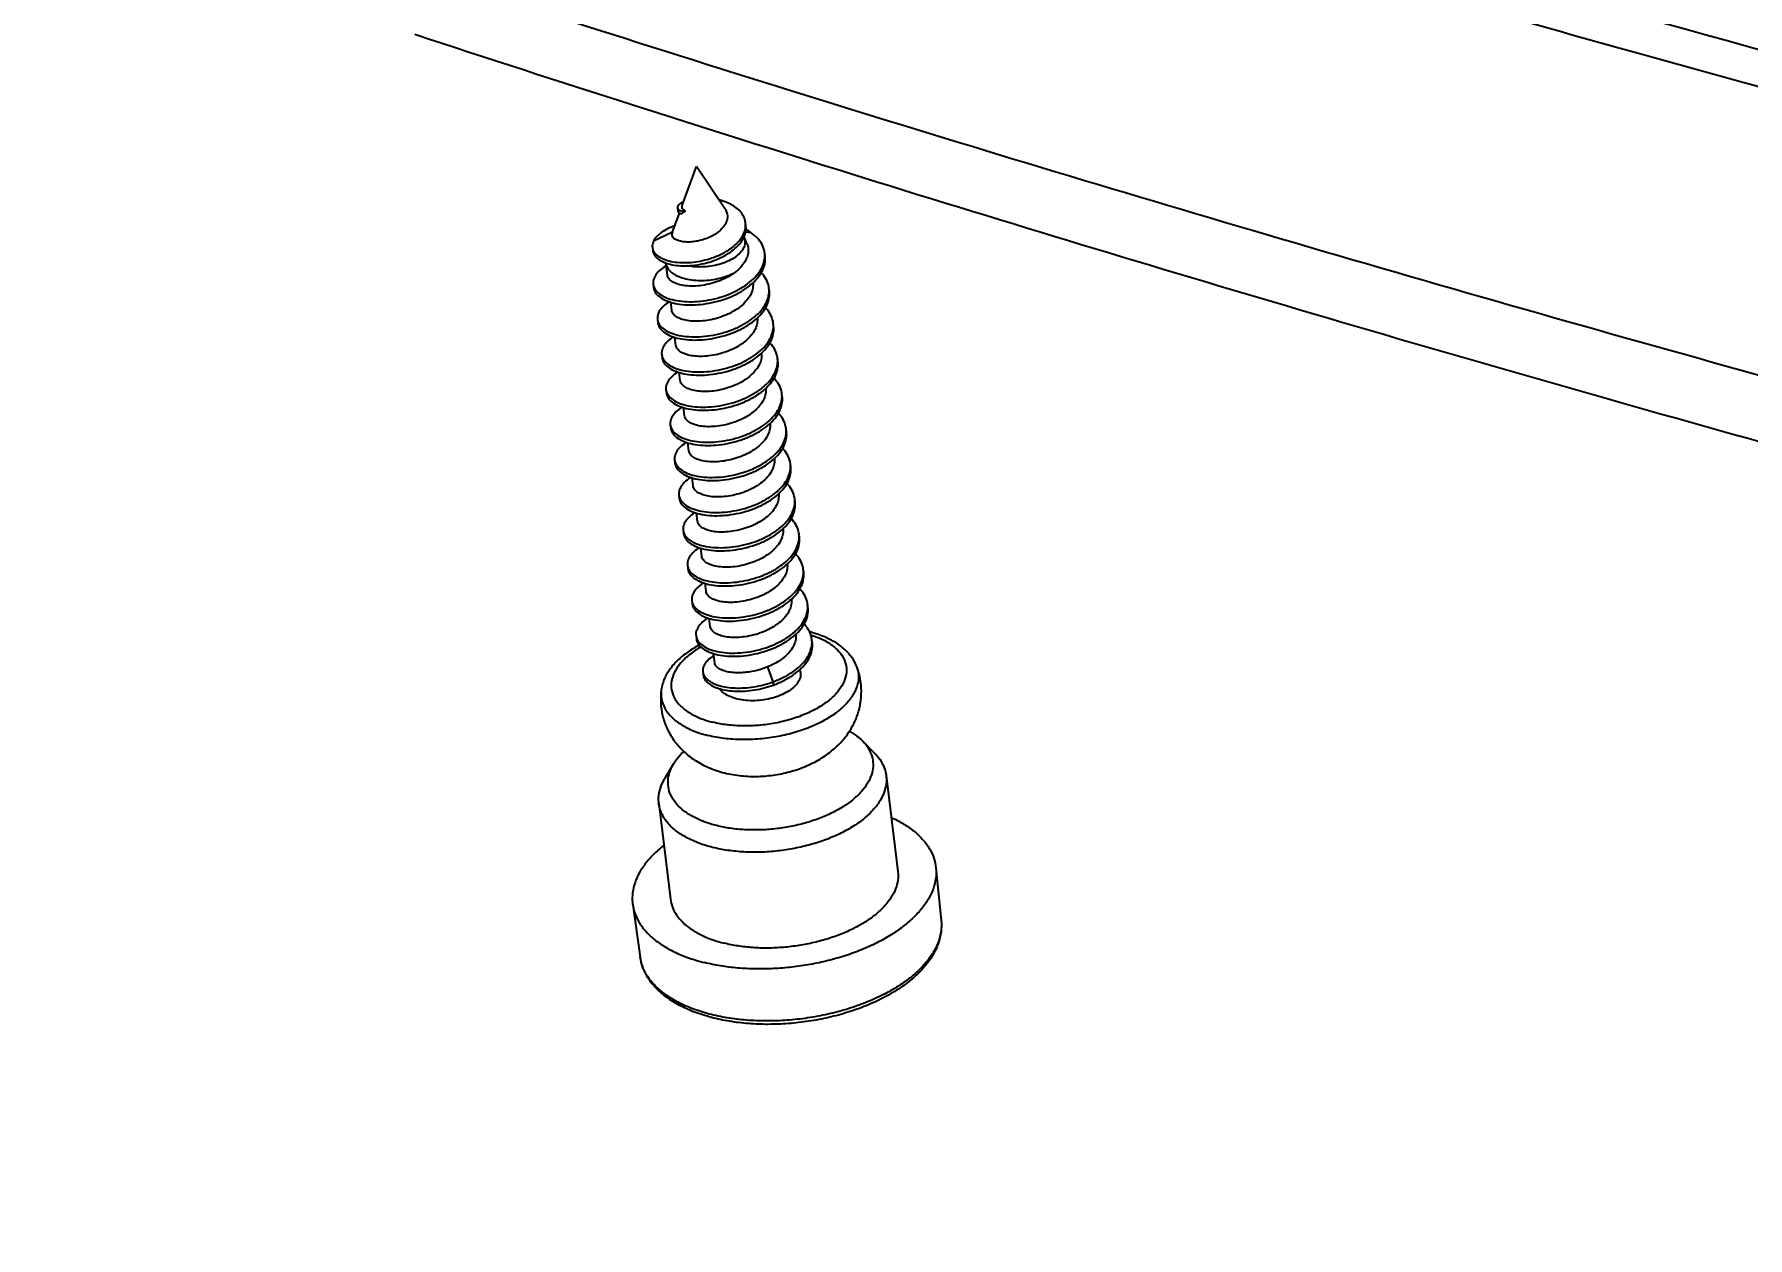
# Model space of a CAD drawing. Header units: millimetres. Extents: x 0 to 4083, y 0 to 1644.
# Drawn here: x 3717.21 to 3757.6, y 1290.86 to 1319.23 of the extents above; entities that cross this region are included whole.
import ezdxf

# ---------------------------------------------------------------- set-up
doc = ezdxf.new("R2010")
doc.units = ezdxf.units.MM
doc.layers.get('0').update_dxf_attribs({"linetype": 'CONTINUOUS'})
doc.layers.get('Defpoints').update_dxf_attribs({"linetype": 'CONTINUOUS'})
doc.layers.add('dim', color=3, linetype='CONTINUOUS', lineweight=9)
doc.styles.add('longtou', font='romand.shx', dxfattribs={"width": 0.8, "bigfont": 'fangsong.shx'})
doc.dimstyles.new('YanXiu', dxfattribs={"dimtxt": 2.5, "dimasz": 2.2, "dimexe": 1, "dimexo": 0, "dimgap": 0.66, "dimtad": 0, "dimzin": 0, "dimdsep": 46, "dimtxsty": 'longtou', "dimblk": 'CLOSEDBLANK', "dimcen": 0, "dimclrd": 3, "dimclre": 3, "dimclrt": 7, "dimadec": 0, "dimazin": 0, "dimtfac": 1, "dimtdec": 4, "dimtofl": 0, "dimtmove": 0, "dimatfit": 3, "dimldrblk": 'CLOSEDBLANK', "dimfxl": 0, "dimtolj": 1, "dimtzin": 0, "dimlwd": 0, "dimlwe": 0, "dimarcsym": 0})

# ---------------------------------------------------------------- blocks, each defined once
blk = doc.blocks.new('u8')
at = {"color": 7, "linetype": 'Continuous'}
for p, q in [((-75.723, 49.941), (-75.351, 50.962)), ((-74.601, 49.85), (-75.351, 50.962)), ((-75.848, 49.883), (-75.838, 49.799)), ((-75.984, 49.225), (-75.795, 49.743)), ((-75.746, 49.723), (-75.741, 49.722)), ((-75.746, 49.723), (-75.744, 49.723)), ((-74.056, 49.411), (-74.066, 49.494)), ((-75.978, 49.246), (-76.476, 49.008)), ((-75.978, 49.243), (-75.978, 49.246)), ((-74.067, 49.252), (-73.929, 49.24)), ((-76.505, 48.845), (-76.495, 48.761)), ((-73.554, 48.62), (-73.564, 48.704)), ((-76.112, 48.122), (-76.151, 48.441)), ((-76.486, 47.88), (-76.475, 47.796)), ((-73.441, 47.7), (-73.452, 47.783)), ((-76, 47.201), (-76.025, 47.41)), ((-76.373, 46.96), (-76.363, 46.876)), ((-73.329, 46.779), (-73.339, 46.863)), ((-75.887, 46.281), (-75.913, 46.489)), ((-76.261, 46.039), (-76.251, 45.956)), ((-73.217, 45.859), (-73.227, 45.943)), ((-75.775, 45.361), (-75.801, 45.57)), ((-76.149, 45.119), (-76.138, 45.035)), ((-73.104, 44.939), (-73.115, 45.022)), ((-75.663, 44.44), (-75.688, 44.65)), ((-76.036, 44.199), (-76.026, 44.115)), ((-72.992, 44.018), (-73.002, 44.102)), ((-75.551, 43.52), (-75.576, 43.73)), ((-75.924, 43.278), (-75.914, 43.195)), ((-72.88, 43.098), (-72.89, 43.182)), ((-75.438, 42.6), (-75.464, 42.81)), ((-75.812, 42.358), (-75.801, 42.274)), ((-72.767, 42.178), (-72.778, 42.261)), ((-75.326, 41.679), (-75.352, 41.89)), ((-75.699, 41.438), (-75.689, 41.354)), ((-73.081, 41.478), (-73.079, 41.48)), ((-72.655, 41.257), (-72.665, 41.341)), ((-75.214, 40.759), (-75.239, 40.97)), ((-75.587, 40.517), (-75.577, 40.434)), ((-72.543, 40.337), (-72.553, 40.421)), ((-75.101, 39.839), (-75.127, 40.05)), ((-75.475, 39.597), (-75.464, 39.513)), ((-72.43, 39.417), (-72.441, 39.5)), ((-74.989, 38.918), (-75.015, 39.13)), ((-75.362, 38.677), (-75.352, 38.593)), ((-74.873, 37.966), (-74.902, 38.21)), ((-72.318, 38.496), (-72.328, 38.58)), ((-75.183, 37.733), (-75.173, 37.649)), ((-73.49, 37.857), (-73.347, 37.467)), ((-72.625, 37.709), (-72.636, 37.796)), ((-73.347, 37.467), (-73.337, 37.384)), ((-71.002, 35.92), (-70.684, 35.597)), ((-75.954, 35.316), (-76.185, 34.925)), ((-70.382, 35.011), (-70.075, 32.501)), ((-76.337, 34.284), (-76.031, 31.774)), ((-69.08, 32.598), (-68.94, 31.217)), ((-77.02, 31.629), (-76.824, 30.255))]:
    blk.add_line(p, q, dxfattribs=at)
for centre, radius, start, end in [((180.941, 883.469), 861.267, 254.040223, 255.432793), ((181.413, 882.977), 859.977, 254.223987, 255.511634), ((-76.37, 50.684), 1.149, 303.2154, 309.6288), ((-74.558, 49.435), 0.495, 357.1835, 6.881), ((-75.882, 49.186), 0.112, 187.375, 189.2929), ((-75.838, 49.177), 0.156, 157.121, 161.5857), ((-75.832, 49.174), 0.163, 154.0194, 157.1345), ((-75.819, 49.168), 0.177, 152.6622, 154.023), ((-74.751, 49.492), 0.698, 331.5227, 335.3403), ((-74.992, 48.581), 1.032, 20.9927, 31.2319), ((-74.685, 49.384), 0.637, 337.2781, 338.6774), ((-76.232, 48.879), 0.276, 187.2113, 204.2764), ((-74.177, 48.63), 0.618, 359.1028, 6.8756), ((-75.664, 50.417), 2.052, 270.5027, 270.8914), ((-76.179, 47.919), 0.309, 187.2327, 202.767), ((-76.179, 47.919), 0.309, 202.7414, 204.1422), ((-74.886, 49.009), 1.491, 311.4556, 313.152), ((-74.066, 47.709), 0.619, 359.1088, 6.8747), ((-76.064, 47), 0.312, 202.7281, 204.7152), ((-74.77, 48.086), 1.487, 311.6862, 313.1566), ((-73.954, 46.789), 0.619, 359.1144, 6.8758), ((-75.949, 46.08), 0.315, 202.7202, 205.2862), ((-74.655, 47.163), 1.482, 311.9176, 313.1613), ((-73.842, 45.868), 0.62, 359.1198, 6.8781), ((-75.834, 45.161), 0.317, 202.7174, 205.8551), ((-74.54, 46.239), 1.478, 312.1498, 313.1662), ((-73.73, 44.948), 0.62, 359.1249, 6.8816), ((-75.72, 44.242), 0.32, 202.7193, 206.4221), ((-74.425, 45.316), 1.474, 312.3827, 313.1714), ((-73.618, 44.028), 0.62, 359.1297, 6.8861), ((-75.605, 43.322), 0.322, 202.7255, 206.9871), ((-74.31, 44.392), 1.47, 312.6165, 313.1768), ((-73.506, 43.107), 0.62, 359.134, 6.8917), ((-75.49, 42.403), 0.325, 202.7356, 207.5503), ((-74.195, 43.469), 1.466, 312.8511, 313.1825), ((-73.393, 42.187), 0.62, 359.1376, 6.8982), ((-73.396, 42.187), 0.623, 354.8443, 359.1459), ((-75.376, 41.484), 0.327, 202.7646, 208.1372), ((-73.281, 41.266), 0.62, 359.1405, 6.9055), ((-75.185, 41.656), 0.586, 229.104, 234.3806), ((-73.282, 41.266), 0.621, 355.2576, 359.1469), ((-75.261, 40.565), 0.33, 202.7658, 208.6713), ((-73.965, 41.622), 1.457, 313.1335, 313.3228), ((-73.168, 40.346), 0.619, 355.6715, 6.9135), ((-75.147, 39.645), 0.332, 202.7851, 209.2291), ((-73.848, 40.697), 1.451, 313.1381, 313.5599), ((-73.056, 39.426), 0.619, 359.1437, 6.9221), ((-73.054, 39.426), 0.618, 356.086, 359.1455), ((-75.033, 38.726), 0.334, 202.8066, 209.7854), ((-73.731, 39.772), 1.445, 313.142, 313.798), ((-72.943, 38.505), 0.619, 359.1437, 6.9313), ((-72.94, 38.505), 0.616, 356.5012, 359.143)]:
    blk.add_arc(centre, radius, start, end, dxfattribs=at)
for points, start_tangent, end_tangent in [([(33.811, 26.992), (11.439, 31.326), (-12.652, 36.615), (-36.625, 42.557), (-60.819, 49.294), (-84.15, 56.553)], (-0.983867, 0.178903), (-0.950152, 0.311788)), ([(-82.724, 54.429), (-59.907, 47.321), (-36.459, 40.766), (-12.417, 34.772), (12.182, 29.349), (35.895, 24.757)], (0.950152, -0.311788), (0.984013, -0.178095)), ([(-75.687, 50.045), (-75.727, 50.025), (-75.799, 49.976), (-75.839, 49.927), (-75.848, 49.883)], (-0.910809, -0.412828), (0.124568, -0.992211)), ([(-75.848, 49.883), (-75.848, 49.881), (-75.828, 49.843), (-75.817, 49.834)], (0.124568, -0.992211), (0.798184, -0.602413)), ([(-75.817, 49.834), (-75.782, 49.815), (-75.717, 49.8), (-75.637, 49.798)], (0.798184, -0.602413), (0.997768, 0.066782)), ([(-75.637, 49.798), (-75.695, 49.838), (-75.725, 49.884), (-75.725, 49.935), (-75.723, 49.941)], (-0.900108, 0.435666), (0.334209, 0.942499)), ([(-74.601, 49.85), (-74.585, 49.822), (-74.546, 49.715), (-74.544, 49.598), (-74.583, 49.48), (-74.658, 49.367), (-74.767, 49.26), (-74.906, 49.166), (-75.062, 49.09), (-75.23, 49.034), (-75.402, 48.999), (-75.567, 48.987)], (0.558355, -0.829602), (-0.999973, -0.007322)), ([(-74.066, 49.494), (-74.067, 49.502), (-74.109, 49.643), (-74.19, 49.771), (-74.307, 49.884), (-74.453, 49.977), (-74.621, 50.05), (-74.763, 50.092)], (-0.120779, 0.992679), (-0.971463, 0.237193)), ([(-75.919, 49.412), (-76.056, 49.357), (-76.247, 49.251), (-76.389, 49.133), (-76.476, 49.008)], (-0.941708, -0.33643), (-0.425165, -0.905116)), ([(-75.837, 49.799), (-75.831, 49.778)], (0.120267, -0.992742), (0.441218, -0.8974)), ([(-75.831, 49.778), (-75.798, 49.744), (-75.796, 49.743)], (0.441218, -0.8974), (0.859879, -0.510498)), ([(-75.796, 49.743), (-75.746, 49.723)], (0.859879, -0.510498), (0.97005, -0.242907)), ([(-74.116, 49.201), (-74.069, 49.353), (-74.063, 49.411)], (0.416845, 0.908978), (0.048267, 0.998834)), ([(-74.091, 49.152), (-74.054, 49.306), (-74.056, 49.411)], (0.363572, 0.931566), (-0.120353, 0.992731)), ([(-76.476, 49.008), (-76.507, 48.884), (-76.505, 48.845)], (-0.425165, -0.905116), (0.124556, -0.992213)), ([(-76.483, 48.766), (-76.406, 48.66), (-76.28, 48.572), (-76.112, 48.505), (-75.909, 48.463), (-75.681, 48.448), (-75.438, 48.461), (-75.19, 48.503), (-74.946, 48.571), (-74.718, 48.663), (-74.515, 48.777), (-74.342, 48.908), (-74.208, 49.051), (-74.137, 49.159)], (0.411067, -0.911605), (0.476438, 0.879208)), ([(-75.986, 49.226), (-75.993, 49.18), (-75.992, 49.172)], (-0.31549, -0.948929), (0.128307, -0.991735)), ([(-75.992, 49.168), (-75.972, 49.119), (-75.919, 49.068)], (0.161426, -0.986885), (0.833901, -0.551915)), ([(-75.567, 48.987), (-75.709, 48.996), (-75.829, 49.024), (-75.919, 49.068)], (-0.999973, -0.007322), (-0.818804, 0.574074)), ([(-75.632, 48.365), (-75.398, 48.381), (-75.146, 48.427), (-74.9, 48.5), (-74.672, 48.597), (-74.47, 48.716), (-74.303, 48.852), (-74.175, 48.999), (-74.097, 49.138)], (0.999879, 0.015554), (0.386212, 0.92241)), ([(-74.109, 49.112), (-74.087, 49.048), (-74.085, 48.924), (-74.134, 48.799), (-74.231, 48.678), (-74.372, 48.568), (-74.549, 48.475), (-74.754, 48.403), (-74.976, 48.355), (-75.204, 48.334), (-75.426, 48.341), (-75.587, 48.366)], (0.427625, -0.903956), (-0.978449, 0.206486)), ([(-74.028, 48.951), (-74.007, 48.885), (-73.996, 48.735), (-74.029, 48.584), (-74.106, 48.435), (-74.223, 48.295), (-74.378, 48.167)], (0.358436, -0.933554), (-0.817309, -0.576199)), ([(-73.929, 49.24), (-74.052, 49.315)], (-0.823195, 0.567759), (-0.879781, 0.475379)), ([(-73.564, 48.704), (-73.569, 48.735), (-73.632, 48.92), (-73.754, 49.091), (-73.929, 49.24)], (-0.12019, 0.992751), (-0.823195, 0.567759)), ([(-76.495, 48.761), (-76.471, 48.679), (-76.391, 48.572), (-76.261, 48.484), (-76.152, 48.438)], (0.125009, -0.992156), (0.944189, -0.329404)), ([(-73.909, 47.976), (-73.74, 48.155), (-73.624, 48.345), (-73.566, 48.541), (-73.56, 48.62)], (0.749371, 0.66215), (0.015241, 0.999884)), ([(-73.866, 47.922), (-73.729, 48.071), (-73.613, 48.262), (-73.555, 48.457), (-73.554, 48.62)], (0.72944, 0.684045), (-0.12019, 0.992751)), ([(-76.143, 48.363), (-76.21, 48.321), (-76.36, 48.194), (-76.453, 48.06), (-76.488, 47.923), (-76.485, 47.88)], (-0.860699, -0.509114), (0.124712, -0.992193)), ([(-76.152, 48.438), (-76.087, 48.417), (-75.879, 48.377), (-75.646, 48.364)], (0.944189, -0.329404), (0.999962, 0.008769)), ([(-74.378, 48.167), (-74.574, 48.083), (-74.791, 48.02), (-75.021, 47.982), (-75.253, 47.972), (-75.475, 47.988), (-75.679, 48.03), (-75.856, 48.097), (-75.996, 48.185), (-76.094, 48.291), (-76.146, 48.41), (-76.151, 48.441)], (-0.887512, -0.460784), (-0.118843, 0.992913)), ([(-74.378, 48.167), (-74.575, 48.049), (-74.796, 47.953), (-75.028, 47.885), (-75.262, 47.844), (-75.485, 47.832), (-75.687, 47.848), (-75.858, 47.889), (-75.99, 47.952), (-76.076, 48.032), (-76.112, 48.122)], (-0.817309, -0.576199), (-0.122852, 0.992425)), ([(-73.452, 47.783), (-73.457, 47.819), (-73.522, 48.004), (-73.645, 48.174), (-73.658, 48.187)], (-0.120136, 0.992757), (-0.699021, 0.715102)), ([(-76.475, 47.796), (-76.451, 47.709), (-76.364, 47.59), (-76.221, 47.489), (-76.029, 47.411), (-75.794, 47.36), (-75.527, 47.341), (-75.239, 47.354), (-74.941, 47.402), (-74.646, 47.482), (-74.367, 47.592), (-74.114, 47.731), (-73.899, 47.892)], (0.124712, -0.992193), (0.749371, 0.66215)), ([(-76.461, 47.793), (-76.374, 47.673), (-76.232, 47.572), (-76.039, 47.494), (-75.804, 47.444), (-75.537, 47.425), (-75.249, 47.438), (-74.951, 47.485), (-74.656, 47.565), (-74.377, 47.676), (-74.124, 47.814), (-73.909, 47.976)], (0.409009, -0.91253), (0.749371, 0.66215)), ([(-73.871, 47.921), (-73.869, 47.86), (-73.896, 47.701), (-73.97, 47.545), (-74.085, 47.4), (-74.241, 47.264), (-74.43, 47.146), (-74.639, 47.05), (-74.856, 46.979), (-75.079, 46.933), (-75.298, 46.913), (-75.5, 46.918)], (0.106572, -0.994305), (-0.995629, 0.093396)), ([(-73.796, 47.056), (-73.792, 47.059), (-73.624, 47.239), (-73.509, 47.43), (-73.453, 47.625), (-73.447, 47.7)], (0.749137, 0.662415), (0.015175, 0.999885)), ([(-73.754, 47.002), (-73.614, 47.155), (-73.499, 47.346), (-73.443, 47.542), (-73.441, 47.7)], (0.729411, 0.684076), (-0.120136, 0.992757)), ([(-76.059, 47.425), (-76.101, 47.398), (-76.25, 47.271), (-76.343, 47.136), (-76.375, 47), (-76.373, 46.96)], (-0.847044, -0.531523), (0.124998, -0.992157)), ([(-75.5, 46.918), (-75.676, 46.947), (-75.819, 46.998), (-75.924, 47.067), (-75.985, 47.149), (-76, 47.201)], (-0.995629, 0.093396), (-0.124207, 0.992256)), ([(-73.339, 46.863), (-73.345, 46.903), (-73.412, 47.088), (-73.536, 47.257), (-73.546, 47.267)], (-0.120117, 0.99276), (-0.699212, 0.714914)), ([(-76.373, 46.96), (-76.352, 46.879)], (0.124998, -0.992157), (0.386368, -0.922345)), ([(-76.363, 46.876), (-76.337, 46.786), (-76.249, 46.667), (-76.105, 46.566), (-75.911, 46.489), (-75.676, 46.439), (-75.408, 46.421), (-75.119, 46.435), (-74.822, 46.483), (-74.527, 46.564), (-74.248, 46.675), (-73.996, 46.814), (-73.782, 46.976)], (0.124998, -0.992157), (0.746725, 0.665133)), ([(-76.347, 46.869), (-76.259, 46.751), (-76.115, 46.65), (-75.922, 46.572), (-75.686, 46.523), (-75.418, 46.504), (-75.13, 46.519), (-74.832, 46.566), (-74.537, 46.647), (-74.258, 46.759), (-74.006, 46.898), (-73.796, 47.056)], (0.418119, -0.908392), (0.749137, 0.662415)), ([(-73.759, 47), (-73.756, 46.935), (-73.784, 46.778), (-73.859, 46.622), (-73.976, 46.477), (-74.13, 46.343), (-74.315, 46.227), (-74.522, 46.131), (-74.743, 46.059), (-74.969, 46.012), (-75.187, 45.992), (-75.387, 45.998)], (0.105269, -0.994444), (-0.995629, 0.093396)), ([(-73.684, 46.135), (-73.675, 46.143), (-73.508, 46.323), (-73.395, 46.514), (-73.34, 46.71), (-73.335, 46.779)], (0.749192, 0.662352), (0.015117, 0.999886)), ([(-73.641, 46.081), (-73.498, 46.239), (-73.385, 46.43), (-73.33, 46.626), (-73.329, 46.779)], (0.729376, 0.684113), (-0.120117, 0.99276)), ([(-75.947, 46.505), (-75.993, 46.474), (-76.141, 46.347), (-76.232, 46.213), (-76.263, 46.077), (-76.261, 46.039)], (-0.847302, -0.531112), (0.125215, -0.99213)), ([(-75.387, 45.998), (-75.565, 46.027), (-75.711, 46.08), (-75.815, 46.15), (-75.874, 46.232), (-75.887, 46.281)], (-0.995629, 0.093396), (-0.123463, 0.992349)), ([(-73.227, 45.943), (-73.234, 45.987), (-73.302, 46.172), (-73.427, 46.341), (-73.434, 46.347)], (-0.120119, 0.992759), (-0.699395, 0.714735)), ([(-76.261, 46.039), (-76.239, 45.959)], (0.125215, -0.99213), (0.38624, -0.922398)), ([(-76.251, 45.956), (-76.223, 45.862), (-76.134, 45.744), (-75.989, 45.644), (-75.794, 45.567), (-75.557, 45.518), (-75.289, 45.5), (-75, 45.515), (-74.702, 45.564), (-74.408, 45.645), (-74.13, 45.758), (-73.878, 45.897), (-73.665, 46.06)], (0.125215, -0.99213), (0.744053, 0.66812)), ([(-76.233, 45.946), (-76.144, 45.828), (-75.999, 45.727), (-75.804, 45.651), (-75.568, 45.602), (-75.299, 45.584), (-75.01, 45.599), (-74.713, 45.648), (-74.418, 45.729), (-74.14, 45.841), (-73.889, 45.981), (-73.684, 46.135)], (0.427152, -0.90418), (0.749192, 0.662352)), ([(-73.647, 46.079), (-73.644, 46.023), (-73.669, 45.866), (-73.74, 45.713), (-73.852, 45.568), (-74.006, 45.431), (-74.193, 45.311), (-74.401, 45.214), (-74.62, 45.142), (-74.849, 45.093), (-75.072, 45.072), (-75.275, 45.077)], (0.10456, -0.994519), (-0.995629, 0.093396)), ([(-73.572, 45.215), (-73.558, 45.227), (-73.393, 45.407), (-73.281, 45.598), (-73.227, 45.794), (-73.223, 45.859)], (0.749255, 0.662282), (0.015063, 0.999887)), ([(-73.529, 45.161), (-73.382, 45.323), (-73.27, 45.514), (-73.217, 45.71), (-73.217, 45.859)], (0.729335, 0.684156), (-0.120119, 0.992759)), ([(-75.834, 45.585), (-75.885, 45.551), (-76.031, 45.424), (-76.121, 45.289), (-76.151, 45.153), (-76.149, 45.119)], (-0.847536, -0.530737), (0.125358, -0.992112)), ([(-75.275, 45.077), (-75.445, 45.105), (-75.587, 45.154), (-75.693, 45.221), (-75.756, 45.299), (-75.775, 45.361)], (-0.995629, 0.093396), (-0.12644, 0.991974)), ([(-73.115, 45.022), (-73.123, 45.071), (-73.192, 45.255), (-73.319, 45.424), (-73.321, 45.427)], (-0.120141, 0.992757), (-0.699571, 0.714563)), ([(-76.149, 45.119), (-76.127, 45.039)], (0.125358, -0.992112), (0.386189, -0.92242)), ([(-76.138, 45.035), (-76.11, 44.939), (-76.019, 44.821), (-75.873, 44.721), (-75.677, 44.645), (-75.439, 44.597), (-75.17, 44.58), (-74.881, 44.596), (-74.583, 44.645), (-74.289, 44.727), (-74.011, 44.84), (-73.761, 44.98), (-73.548, 45.143)], (0.125358, -0.992112), (0.741358, 0.67111)), ([(-76.12, 45.023), (-76.029, 44.905), (-75.883, 44.805), (-75.687, 44.729), (-75.449, 44.681), (-75.18, 44.663), (-74.891, 44.679), (-74.593, 44.729), (-74.299, 44.811), (-74.021, 44.924), (-73.771, 45.064), (-73.572, 45.215)], (0.436107, -0.899895), (0.749255, 0.662282)), ([(-73.534, 45.158), (-73.532, 45.094), (-73.561, 44.934), (-73.637, 44.778), (-73.753, 44.634), (-73.908, 44.501), (-74.096, 44.383), (-74.304, 44.288), (-74.523, 44.217), (-74.744, 44.172), (-74.962, 44.152), (-75.163, 44.157)], (0.10293, -0.994689), (-0.995629, 0.093396)), ([(-73.46, 44.294), (-73.442, 44.311), (-73.277, 44.491), (-73.166, 44.682), (-73.114, 44.878), (-73.11, 44.939)], (0.749323, 0.662205), (0.015013, 0.999887)), ([(-73.416, 44.241), (-73.267, 44.407), (-73.156, 44.599), (-73.104, 44.794), (-73.104, 44.939)], (0.729288, 0.684207), (-0.120141, 0.992757)), ([(-75.721, 44.665), (-75.776, 44.628), (-75.921, 44.501), (-76.01, 44.366), (-76.038, 44.23), (-76.036, 44.199)], (-0.847775, -0.530356), (0.125422, -0.992104)), ([(-75.163, 44.157), (-75.339, 44.187), (-75.482, 44.237), (-75.587, 44.305), (-75.648, 44.387), (-75.663, 44.44)], (-0.995629, 0.093396), (-0.124816, 0.99218)), ([(-73.002, 44.102), (-73.011, 44.155), (-73.082, 44.339), (-73.209, 44.507)], (-0.120181, 0.992752), (-0.699683, 0.714453)), ([(-76.036, 44.199), (-76.015, 44.118)], (0.125422, -0.992104), (0.386206, -0.922413)), ([(-76.026, 44.115), (-75.996, 44.016), (-75.904, 43.898), (-75.756, 43.799), (-75.559, 43.723), (-75.321, 43.676), (-75.051, 43.659), (-74.762, 43.676), (-74.464, 43.726), (-74.17, 43.809), (-73.893, 43.923), (-73.643, 44.064), (-73.431, 44.227)], (0.125422, -0.992104), (0.738637, 0.674104)), ([(-76.006, 44.099), (-75.914, 43.982), (-75.766, 43.883), (-75.569, 43.807), (-75.331, 43.759), (-75.062, 43.743), (-74.772, 43.76), (-74.474, 43.81), (-74.18, 43.893), (-73.903, 44.007), (-73.653, 44.147), (-73.46, 44.294)], (0.444982, -0.89554), (0.749323, 0.662205)), ([(-73.422, 44.237), (-73.419, 44.176), (-73.446, 44.02), (-73.519, 43.865), (-73.635, 43.719), (-73.79, 43.585), (-73.974, 43.468), (-74.181, 43.372), (-74.401, 43.299), (-74.629, 43.252), (-74.849, 43.231), (-75.05, 43.237)], (0.101735, -0.994812), (-0.995629, 0.093396)), ([(-73.347, 43.374), (-73.325, 43.394), (-73.161, 43.575), (-73.052, 43.767), (-73.001, 43.962), (-72.998, 44.018)], (0.749397, 0.662121), (0.01497, 0.999888)), ([(-73.304, 43.32), (-73.151, 43.491), (-73.042, 43.683), (-72.991, 43.879), (-72.992, 44.018)], (0.729234, 0.684264), (-0.120181, 0.992752)), ([(-75.608, 43.745), (-75.668, 43.705), (-75.812, 43.577), (-75.899, 43.442), (-75.926, 43.306), (-75.924, 43.278)], (-0.84799, -0.530012), (0.125401, -0.992106)), ([(-72.89, 43.182), (-72.9, 43.239), (-72.972, 43.423), (-73.097, 43.586)], (-0.120237, 0.992745), (-0.699576, 0.714558)), ([(-75.924, 43.278), (-75.902, 43.198)], (0.125401, -0.992106), (0.386282, -0.922381)), ([(-75.914, 43.195), (-75.882, 43.093), (-75.789, 42.975), (-75.64, 42.877), (-75.442, 42.802), (-75.203, 42.755), (-74.932, 42.739), (-74.642, 42.757), (-74.344, 42.808), (-74.051, 42.891), (-73.774, 43.006), (-73.525, 43.147), (-73.315, 43.311)], (0.125401, -0.992106), (0.735891, 0.6771)), ([(-75.892, 43.176), (-75.799, 43.059), (-75.65, 42.96), (-75.452, 42.885), (-75.213, 42.838), (-74.943, 42.823), (-74.653, 42.84), (-74.355, 42.891), (-74.061, 42.975), (-73.784, 43.089), (-73.535, 43.231), (-73.347, 43.374)], (0.453775, -0.891116), (0.749397, 0.662121)), ([(-75.05, 43.237), (-75.228, 43.267), (-75.375, 43.319), (-75.48, 43.39), (-75.538, 43.473), (-75.55, 43.52)], (-0.995629, 0.093396), (-0.122418, 0.992479)), ([(-73.309, 43.316), (-73.307, 43.262), (-73.333, 43.104), (-73.404, 42.949), (-73.518, 42.804), (-73.672, 42.668), (-73.86, 42.548), (-74.069, 42.451), (-74.288, 42.379), (-74.514, 42.332), (-74.736, 42.311), (-74.938, 42.316)], (0.100625, -0.994924), (-0.995629, 0.093396)), ([(-73.235, 42.453), (-73.208, 42.478), (-73.046, 42.659), (-72.938, 42.851), (-72.888, 43.047), (-72.886, 43.098)], (0.749477, 0.66203), (0.014937, 0.999888)), ([(-73.192, 42.4), (-73.036, 42.575), (-72.928, 42.767), (-72.878, 42.963), (-72.88, 43.098)], (0.729174, 0.684329), (-0.120237, 0.992745)), ([(-75.496, 42.825), (-75.56, 42.782), (-75.702, 42.654), (-75.788, 42.518), (-75.814, 42.383), (-75.812, 42.358)], (-0.848189, -0.529694), (0.125292, -0.99212)), ([(-72.778, 42.261), (-72.789, 42.324), (-72.862, 42.507), (-72.984, 42.666)], (-0.120309, 0.992736), (-0.699448, 0.714683)), ([(-75.812, 42.358), (-75.79, 42.278)], (0.125292, -0.99212), (0.38641, -0.922327)), ([(-75.801, 42.274), (-75.768, 42.169), (-75.673, 42.052), (-75.523, 41.954), (-75.324, 41.88), (-75.084, 41.834), (-74.814, 41.819), (-74.523, 41.837), (-74.225, 41.889), (-73.932, 41.973), (-73.655, 42.088), (-73.407, 42.23), (-73.198, 42.394)], (0.125292, -0.99212), (0.733119, 0.6801)), ([(-75.778, 42.253), (-75.684, 42.136), (-75.534, 42.038), (-75.334, 41.963), (-75.094, 41.917), (-74.824, 41.903), (-74.533, 41.921), (-74.235, 41.973), (-73.942, 42.057), (-73.666, 42.172), (-73.418, 42.314), (-73.235, 42.453)], (0.462487, -0.886626), (0.749477, 0.66203)), ([(-74.938, 42.316), (-75.114, 42.346), (-75.258, 42.397), (-75.364, 42.467), (-75.425, 42.549), (-75.438, 42.6)], (-0.995629, 0.093396), (-0.123167, 0.992386)), ([(-73.197, 42.395), (-73.195, 42.33), (-73.224, 42.172), (-73.3, 42.016), (-73.417, 41.871), (-73.571, 41.739), (-73.757, 41.623), (-73.965, 41.528), (-74.185, 41.457), (-74.409, 41.411), (-74.625, 41.391), (-74.826, 41.396)], (0.098563, -0.995131), (-0.995629, 0.093396)), ([(-75.383, 41.905), (-75.451, 41.859), (-75.593, 41.73), (-75.677, 41.595), (-75.701, 41.459), (-75.699, 41.438)], (-0.848372, -0.529401), (0.124807, -0.992181)), ([(-75.526, 41.18), (-75.417, 41.115), (-75.217, 41.042), (-74.976, 40.996), (-74.705, 40.982), (-74.414, 41.001), (-74.116, 41.054), (-73.823, 41.139), (-73.547, 41.255), (-73.3, 41.397), (-73.091, 41.562), (-72.93, 41.743), (-72.824, 41.935), (-72.776, 42.131)], (0.812279, -0.583269), (0.089883, 0.995952)), ([(-73.079, 41.48), (-72.92, 41.659), (-72.814, 41.851), (-72.765, 42.047), (-72.767, 42.178)], (0.729112, 0.684395), (-0.120309, 0.992736)), ([(-72.665, 41.341), (-72.677, 41.408), (-72.752, 41.591), (-72.872, 41.745)], (-0.120395, 0.992726), (-0.6993, 0.714828)), ([(-75.699, 41.438), (-75.678, 41.357)], (0.124807, -0.992181), (0.38682, -0.922155)), ([(-75.689, 41.354), (-75.654, 41.246), (-75.609, 41.18)], (0.124807, -0.992181), (0.650247, -0.759723)), ([(-75.664, 41.33), (-75.568, 41.213)], (0.471497, -0.881867), (0.755198, -0.655497)), ([(-75.558, 41.13), (-75.407, 41.032), (-75.207, 40.958), (-74.966, 40.913), (-74.695, 40.899), (-74.404, 40.918), (-74.106, 40.97), (-73.813, 41.055), (-73.537, 41.171), (-73.29, 41.313), (-73.081, 41.478)], (0.755198, -0.655497), (0.730322, 0.683103)), ([(-75.232, 41.529), (-75.303, 41.61), (-75.326, 41.679)], (-0.784793, 0.619758), (-0.128383, 0.991725)), ([(-74.826, 41.396), (-74.991, 41.423), (-75.127, 41.468), (-75.232, 41.529)], (-0.995629, 0.093396), (-0.784793, 0.619758)), ([(-73.085, 41.475), (-73.082, 41.418), (-73.108, 41.262), (-73.18, 41.108), (-73.295, 40.962), (-73.449, 40.827), (-73.634, 40.708), (-73.84, 40.613), (-74.06, 40.54), (-74.289, 40.491), (-74.511, 40.47), (-74.713, 40.476)], (0.099987, -0.994989), (-0.995629, 0.093396)), ([(-75.609, 41.18), (-75.558, 41.13)], (0.650247, -0.759723), (0.755198, -0.655497)), ([(-75.27, 40.985), (-75.343, 40.935), (-75.483, 40.807), (-75.566, 40.671), (-75.589, 40.536), (-75.587, 40.517)], (-0.848538, -0.529134), (0.124797, -0.992182)), ([(-73.011, 40.613), (-72.975, 40.645), (-72.815, 40.827), (-72.71, 41.019), (-72.663, 41.215)], (0.749653, 0.661831), (0.082702, 0.996574)), ([(-72.965, 40.562), (-72.805, 40.744), (-72.699, 40.936), (-72.653, 41.131), (-72.655, 41.257)], (0.727499, 0.686109), (-0.120395, 0.992726)), ([(-75.587, 40.517), (-75.565, 40.437)], (0.124797, -0.992182), (0.386782, -0.922171)), ([(-75.577, 40.434), (-75.54, 40.323), (-75.443, 40.207), (-75.29, 40.109), (-75.089, 40.036), (-74.848, 39.992), (-74.576, 39.978), (-74.285, 39.998), (-73.987, 40.052), (-73.694, 40.137), (-73.419, 40.254), (-73.172, 40.397), (-72.968, 40.559)], (0.124797, -0.992182), (0.729762, 0.683702)), ([(-75.551, 40.407), (-75.453, 40.29), (-75.301, 40.193), (-75.099, 40.12), (-74.858, 40.075), (-74.586, 40.062), (-74.295, 40.082), (-73.997, 40.135), (-73.704, 40.221), (-73.429, 40.337), (-73.182, 40.48), (-73.011, 40.613)], (0.479658, -0.877456), (0.749653, 0.661831)), ([(-74.713, 40.476), (-74.892, 40.506), (-75.039, 40.559), (-75.144, 40.63), (-75.202, 40.713), (-75.213, 40.759)], (-0.995629, 0.093396), (-0.121917, 0.99254)), ([(-72.972, 40.555), (-72.97, 40.499), (-72.997, 40.339), (-73.071, 40.183), (-73.186, 40.038), (-73.341, 39.903), (-73.53, 39.784), (-73.739, 39.687), (-73.957, 39.617), (-74.18, 39.57), (-74.4, 39.55), (-74.601, 39.555)], (0.101167, -0.994869), (-0.995629, 0.093396)), ([(-72.553, 40.421), (-72.566, 40.492), (-72.642, 40.674), (-72.759, 40.825)], (-0.120493, 0.992714), (-0.69913, 0.714995)), ([(-75.158, 40.064), (-75.235, 40.012), (-75.373, 39.883), (-75.455, 39.748), (-75.476, 39.612), (-75.475, 39.597)], (-0.848688, -0.528894), (0.124408, -0.992231)), ([(-72.899, 39.692), (-72.858, 39.729), (-72.7, 39.911), (-72.595, 40.103), (-72.55, 40.299)], (0.749748, 0.661723), (0.075501, 0.997146)), ([(-72.848, 39.646), (-72.689, 39.828), (-72.585, 40.02), (-72.54, 40.216), (-72.543, 40.337)], (0.72465, 0.689117), (-0.120493, 0.992714)), ([(-75.475, 39.597), (-75.453, 39.517)], (0.124408, -0.992231), (0.387009, -0.922076)), ([(-75.464, 39.513), (-75.426, 39.4), (-75.328, 39.284), (-75.174, 39.187), (-74.972, 39.115), (-74.729, 39.071), (-74.457, 39.058), (-74.165, 39.079), (-73.867, 39.133), (-73.575, 39.22), (-73.3, 39.336), (-73.054, 39.48), (-72.856, 39.638)], (0.124408, -0.992231), (0.729703, 0.683764)), ([(-75.437, 39.483), (-75.338, 39.367), (-75.184, 39.271), (-74.982, 39.198), (-74.739, 39.154), (-74.467, 39.142), (-74.176, 39.162), (-73.878, 39.216), (-73.585, 39.303), (-73.31, 39.42), (-73.065, 39.564), (-72.899, 39.692)], (0.488115, -0.872779), (0.749748, 0.661723)), ([(-74.601, 39.555), (-74.777, 39.585), (-74.92, 39.636), (-75.026, 39.704), (-75.087, 39.787), (-75.101, 39.839)], (-0.995629, 0.093396), (-0.124055, 0.992275)), ([(-72.86, 39.635), (-72.858, 39.571), (-72.886, 39.414), (-72.961, 39.259), (-73.078, 39.113), (-73.232, 38.98), (-73.417, 38.864), (-73.625, 38.768), (-73.845, 38.696), (-74.071, 38.65), (-74.288, 38.63), (-74.489, 38.635)], (0.101925, -0.994792), (-0.995629, 0.093396)), ([(-72.441, 39.5), (-72.455, 39.576), (-72.532, 39.758), (-72.647, 39.904)], (-0.120601, 0.992701), (-0.698938, 0.715182)), ([(-75.045, 39.144), (-75.126, 39.089), (-75.263, 38.96), (-75.344, 38.824), (-75.364, 38.689), (-75.362, 38.677)], (-0.84882, -0.528682), (0.123925, -0.992292)), ([(-72.787, 38.772), (-72.742, 38.813), (-72.584, 38.995), (-72.481, 39.188), (-72.438, 39.383)], (0.749848, 0.66161), (0.068284, 0.997666)), ([(-72.731, 38.729), (-72.574, 38.912), (-72.471, 39.104), (-72.427, 39.3), (-72.43, 39.417)], (0.721775, 0.692128), (-0.120601, 0.992701)), ([(-75.362, 38.677), (-75.341, 38.597)], (0.123925, -0.992292), (0.387251, -0.921974)), ([(-75.352, 38.593), (-75.312, 38.476), (-75.212, 38.361), (-75.057, 38.265), (-74.854, 38.193), (-74.611, 38.15), (-74.338, 38.138), (-74.046, 38.159), (-73.748, 38.214), (-73.456, 38.302), (-73.182, 38.419), (-72.937, 38.563), (-72.743, 38.718)], (0.123925, -0.992292), (0.729651, 0.68382)), ([(-75.323, 38.56), (-75.223, 38.445), (-75.068, 38.348), (-74.864, 38.277), (-74.621, 38.233), (-74.348, 38.221), (-74.056, 38.243), (-73.758, 38.298), (-73.466, 38.385), (-73.192, 38.503), (-72.947, 38.647), (-72.787, 38.772)], (0.496486, -0.868045), (0.749848, 0.66161)), ([(-74.489, 38.635), (-74.666, 38.665), (-74.812, 38.717), (-74.916, 38.787), (-74.976, 38.869), (-74.989, 38.918)], (-0.995629, 0.093396), (-0.123798, 0.992307)), ([(-72.355, 38.698), (-72.173, 38.632), (-71.888, 38.487), (-71.664, 38.311), (-71.511, 38.109), (-71.432, 37.89), (-71.432, 37.659), (-71.509, 37.426), (-71.661, 37.198), (-71.884, 36.983), (-72.168, 36.788), (-72.506, 36.62), (-72.885, 36.484), (-73.292, 36.386), (-73.714, 36.328), (-74.135, 36.312), (-74.543, 36.34), (-74.922, 36.41)], (0.953961, -0.299931), (-0.9703, 0.241905)), ([(-72.748, 38.716), (-72.745, 38.665), (-72.769, 38.508), (-72.838, 38.356), (-72.948, 38.211), (-73.1, 38.075), (-73.284, 37.955), (-73.49, 37.857)], (0.103505, -0.994629), (-0.927188, -0.374597)), ([(-72.393, 38.789), (-72.422, 38.842), (-72.534, 38.984)], (-0.450931, 0.892559), (-0.698724, 0.715392)), ([(-71.16, 37.882), (-71.286, 38.112), (-71.479, 38.327), (-71.739, 38.515), (-72.053, 38.668), (-72.394, 38.778)], (-0.367232, 0.930129), (-0.969161, 0.246428)), ([(-72.328, 38.58), (-72.344, 38.66), (-72.393, 38.789)], (-0.120717, 0.992687), (-0.450931, 0.892559)), ([(-75.274, 38.433), (-75.579, 38.247), (-75.854, 38.021), (-76.065, 37.773), (-76.204, 37.516), (-76.272, 37.258)], (-0.884128, -0.467244), (-0.132742, -0.991151)), ([(-75.231, 38.383), (-75.265, 38.363), (-75.55, 38.168), (-75.772, 37.953), (-75.925, 37.725), (-76.002, 37.492), (-76.002, 37.261), (-75.923, 37.042), (-75.77, 36.841), (-75.546, 36.664), (-75.26, 36.519), (-74.922, 36.41)], (-0.871122, -0.491066), (0.9703, -0.241905)), ([(-74.896, 38.151), (-74.932, 38.128), (-75.054, 38.031), (-75.137, 37.926), (-75.18, 37.817), (-75.183, 37.733)], (-0.856215, -0.51662), (0.118327, -0.992975)), ([(-73.347, 37.467), (-73.073, 37.586), (-72.829, 37.73), (-72.625, 37.897), (-72.469, 38.079), (-72.367, 38.272), (-72.325, 38.468)], (0.939605, 0.342262), (0.061049, 0.998135)), ([(-73.337, 37.384), (-73.063, 37.502), (-72.819, 37.647), (-72.615, 37.813), (-72.459, 37.996), (-72.357, 38.188), (-72.315, 38.384), (-72.318, 38.496)], (0.939605, 0.342262), (-0.120717, 0.992687)), ([(-75.183, 37.733), (-75.179, 37.709), (-75.161, 37.654)], (0.118327, -0.992975), (0.408089, -0.912942)), ([(-71.16, 37.882), (-71.118, 37.732), (-71.117, 37.472), (-71.204, 37.21), (-71.376, 36.953), (-71.627, 36.71), (-71.948, 36.49), (-72.328, 36.301), (-72.755, 36.148), (-73.214, 36.037), (-73.689, 35.972), (-74.164, 35.954), (-74.624, 35.985), (-75.051, 36.064)], (0.367026, -0.930211), (-0.9703, 0.241905)), ([(-74.376, 37.708), (-74.549, 37.733), (-74.692, 37.779), (-74.797, 37.841), (-74.857, 37.915), (-74.872, 37.966)], (-0.997105, 0.076039), (-0.12797, 0.991778)), ([(-72.625, 37.709), (-72.624, 37.636), (-72.663, 37.507), (-72.749, 37.381), (-72.881, 37.264), (-73.05, 37.161), (-73.251, 37.077), (-73.473, 37.017), (-73.706, 36.982), (-73.939, 36.974), (-74.162, 36.994), (-74.365, 37.04), (-74.538, 37.112), (-74.674, 37.204), (-74.746, 37.285)], (0.120356, -0.992731), (-0.574631, 0.818412)), ([(-74.616, 35.083), (-74.175, 35.007), (-73.726, 34.992), (-73.288, 35.033), (-72.861, 35.126), (-72.449, 35.274), (-72.068, 35.474), (-71.741, 35.717), (-71.48, 35.987), (-71.28, 36.278), (-71.142, 36.579), (-71.059, 36.895), (-71.032, 37.223), (-71.065, 37.556), (-71.16, 37.882)], (0.9703, -0.241905), (-0.367232, 0.930129)), ([(-73.49, 37.857), (-73.667, 37.794), (-73.852, 37.747), (-74.037, 37.717), (-74.214, 37.704), (-74.376, 37.708)], (-0.927188, -0.374597), (-0.997105, 0.076039)), ([(-76.272, 37.258), (-76.286, 36.92), (-76.238, 36.586), (-76.126, 36.26), (-75.951, 35.953), (-75.711, 35.671), (-75.407, 35.425), (-75.038, 35.225), (-74.616, 35.083)], (-0.132742, -0.991151), (0.9703, -0.241905)), ([(-76.272, 37.258), (-76.268, 37.024), (-76.179, 36.776), (-76.006, 36.549), (-75.755, 36.351), (-75.432, 36.187), (-75.051, 36.064)], (-0.13138, -0.991332), (0.9703, -0.241905)), ([(-75.173, 37.649), (-75.164, 37.605), (-75.112, 37.506), (-75.02, 37.416), (-74.889, 37.34), (-74.723, 37.281), (-74.528, 37.241), (-74.309, 37.222), (-74.073, 37.227), (-73.827, 37.256), (-73.579, 37.308), (-73.337, 37.384)], (0.120075, -0.992765), (0.939605, 0.342262)), ([(-75.161, 37.654), (-75.135, 37.606)], (0.408089, -0.912942), (0.555999, -0.831183)), ([(-75.135, 37.606), (-75.047, 37.513), (-74.919, 37.433), (-74.755, 37.37), (-74.559, 37.327), (-74.337, 37.307), (-74.098, 37.31), (-73.847, 37.338), (-73.594, 37.391), (-73.347, 37.467)], (0.555999, -0.831183), (0.939605, 0.342262)), ([(-71.002, 35.92), (-70.957, 35.872), (-70.822, 35.678), (-70.744, 35.471), (-70.726, 35.254), (-70.768, 35.034), (-70.868, 34.814), (-71.026, 34.599), (-71.237, 34.395), (-71.496, 34.206), (-71.798, 34.037), (-72.137, 33.89), (-72.503, 33.769), (-72.89, 33.678), (-73.289, 33.617), (-73.69, 33.589), (-74.085, 33.594), (-74.465, 33.631), (-74.821, 33.701)], (0.701746, -0.712427), (-0.9703, 0.241905)), ([(-71.348, 36.179), (-71.148, 36.048), (-71.002, 35.92)], (0.870582, -0.492024), (0.701746, -0.712427)), ([(-75.954, 35.316), (-75.795, 35.532), (-75.682, 35.648)], (0.509853, 0.860262), (0.725487, 0.688236)), ([(-70.684, 35.597), (-70.634, 35.543), (-70.483, 35.328), (-70.397, 35.098), (-70.382, 35.011)], (0.701792, -0.712382), (0.120702, -0.992689)), ([(-74.821, 33.701), (-75.146, 33.801), (-75.432, 33.93), (-75.673, 34.083), (-75.864, 34.259), (-75.999, 34.453), (-76.077, 34.66), (-76.095, 34.877), (-76.053, 35.097), (-75.954, 35.316)], (-0.9703, 0.241905), (0.509853, 0.860262)), ([(-70.382, 35.011), (-70.376, 34.857), (-70.423, 34.612), (-70.535, 34.367), (-70.71, 34.129), (-70.944, 33.903), (-71.232, 33.693), (-71.568, 33.504), (-71.944, 33.341), (-72.351, 33.207), (-72.781, 33.105), (-73.224, 33.038), (-73.67, 33.006), (-74.109, 33.012), (-74.531, 33.054), (-74.927, 33.131)], (0.120702, -0.992689), (-0.9703, 0.241905)), ([(-76.337, 34.284), (-76.342, 34.437), (-76.296, 34.683), (-76.185, 34.925)], (-0.120702, 0.992689), (0.509848, 0.860264)), ([(-74.927, 33.131), (-75.288, 33.242), (-75.606, 33.385), (-75.874, 33.556), (-76.085, 33.751), (-76.236, 33.966), (-76.322, 34.197), (-76.337, 34.284)], (-0.9703, 0.241905), (-0.120702, 0.992689)), ([(-70.247, 33.913), (-70.214, 33.898), (-69.898, 33.728), (-69.629, 33.535), (-69.41, 33.322), (-69.243, 33.091), (-69.133, 32.846), (-69.08, 32.598)], (0.910309, -0.41393), (0.100652, -0.994922)), ([(-76.205, 33.186), (-76.439, 32.981), (-76.666, 32.732), (-76.841, 32.473), (-76.96, 32.21), (-77.023, 31.945), (-77.027, 31.684), (-77.02, 31.629)], (-0.784012, -0.620746), (0.141946, -0.989874)), ([(-69.08, 32.598), (-69.079, 32.591), (-69.084, 32.329), (-69.146, 32.065), (-69.265, 31.801), (-69.44, 31.543), (-69.667, 31.293), (-69.944, 31.056), (-70.266, 30.834), (-70.628, 30.631), (-71.026, 30.45), (-71.454, 30.294), (-71.905, 30.165), (-72.372, 30.064), (-72.85, 29.994), (-73.33, 29.955), (-73.807, 29.948), (-74.272, 29.972), (-74.72, 30.029), (-75.143, 30.116)], (0.100652, -0.994922), (-0.9703, 0.241905)), ([(-70.075, 32.501), (-70.074, 32.494), (-70.077, 32.273), (-70.135, 32.048), (-70.248, 31.826), (-70.413, 31.609), (-70.626, 31.402), (-70.886, 31.209), (-71.185, 31.033), (-71.519, 30.878), (-71.882, 30.746), (-72.267, 30.64), (-72.666, 30.562), (-73.073, 30.513), (-73.479, 30.494), (-73.877, 30.506), (-74.26, 30.549), (-74.621, 30.621)], (0.121257, -0.992621), (-0.9703, 0.241905)), ([(-77.02, 31.629), (-76.973, 31.428), (-76.863, 31.184), (-76.697, 30.953), (-76.477, 30.739), (-76.208, 30.546), (-75.893, 30.376), (-75.536, 30.232), (-75.143, 30.116)], (0.141946, -0.989874), (0.9703, -0.241905)), ([(-76.031, 31.774), (-75.979, 31.565), (-75.872, 31.361), (-75.712, 31.171), (-75.503, 30.999), (-75.248, 30.848), (-74.952, 30.721), (-74.621, 30.621)], (0.121257, -0.992621), (0.9703, -0.241905)), ([(-68.94, 31.217), (-68.946, 30.939), (-69.023, 30.642), (-69.171, 30.347), (-69.39, 30.06), (-69.673, 29.787), (-70.016, 29.531), (-70.412, 29.298), (-70.855, 29.092), (-71.335, 28.917), (-71.844, 28.777), (-72.373, 28.674), (-72.911, 28.609), (-73.449, 28.585), (-73.976, 28.601), (-74.483, 28.657), (-74.96, 28.752)], (0.100374, -0.99495), (-0.9703, 0.241905)), ([(-68.94, 31.217), (-68.945, 30.917), (-69.019, 30.61), (-69.166, 30.303), (-69.384, 30.003), (-69.668, 29.718), (-70.012, 29.454), (-70.408, 29.217), (-70.847, 29.008), (-71.322, 28.833), (-71.824, 28.692), (-72.344, 28.588), (-72.874, 28.523), (-73.404, 28.497), (-73.925, 28.512), (-74.428, 28.567), (-74.904, 28.662)], (0.100571, -0.99493), (-0.9703, 0.241905)), ([(-74.904, 28.662), (-75.349, 28.798), (-75.749, 28.971), (-76.096, 29.179), (-76.382, 29.419), (-76.6, 29.683), (-76.747, 29.963), (-76.824, 30.255)], (-0.9703, 0.241905), (-0.141677, 0.989913)), ([(-76.757, 29.999), (-76.758, 30.002), (-76.824, 30.255)], (-0.359322, 0.933214), (-0.142038, 0.989861)), ([(-74.96, 28.752), (-75.398, 28.885), (-75.79, 29.053), (-76.127, 29.253), (-76.405, 29.48), (-76.616, 29.732), (-76.757, 29.999)], (-0.9703, 0.241905), (-0.359322, 0.933214))]:
    blk.add_spline(points, degree=3, dxfattribs=dict(at, start_tangent=start_tangent, end_tangent=end_tangent))
blk = doc.blocks.new('_ClosedBlank')
at = {"color": 0, "linetype": 'ByBlock', "lineweight": -2}
for p, q in [((-1, 0.167), (0, 0)), ((-1, 0.167), (-1, -0.167)), ((0, 0), (-1, -0.167))]:
    blk.add_line(p, q, dxfattribs=at)
blk = doc.blocks.new('*D44')
at = {"layer": 'Defpoints', "color": 0}
for p in [(3937.851, 1560.11), (3935.901, 1559.666)]:
    blk.add_point(p, dxfattribs=at)
at = {"layer": 'dim', "color": 3, "lineweight": 5}
blk.add_line((3930.441, 1558.423), (3933.171, 1559.045), dxfattribs=at)
at = {"layer": 'dim', "color": 3, "lineweight": 5, "xscale": 2.8, "yscale": 2.8, "zscale": 2.8, "rotation": 12.82550055500825}
blk.add_blockref('_ClosedBlank', (3935.901, 1559.666), dxfattribs=at)
at = {"layer": 'dim', "color": 7, "insert": (3924.233, 1557.01), "char_height": 3.5, "attachment_point": 5, "rotation": 12.8255, "style": 'longtou'}
blk.add_mtext('∅2.00', dxfattribs=at)

msp = doc.modelspace()

# ---------------------------------------------------------------- block references
at = {"xscale": 0.9, "yscale": 0.9, "zscale": 0.9}
msp.add_blockref('u8', (3800.637, 1270.244), dxfattribs=at)

# ---------------------------------------------------------------- dimensions: what is measured, and where the dimension line sits
at = {"layer": 'dim'}
dim = msp.add_linear_dim(base=(3935.901070317, 1559.666057196), p1=(0, 0), p2=(0, 0), dimstyle='YanXiu', override={"dimtxt": 3.5, "dimasz": 2.8, "dimexe": 0.69965, "dimgap": 0.69965}, dxfattribs=at)
dim.commit()
dim.dimension.update_dxf_attribs({"geometry": '*D44', "text_midpoint": (3924.233305432, 1557.009744497), "dimtype": 160})

doc.saveas('drawing.dxf')
